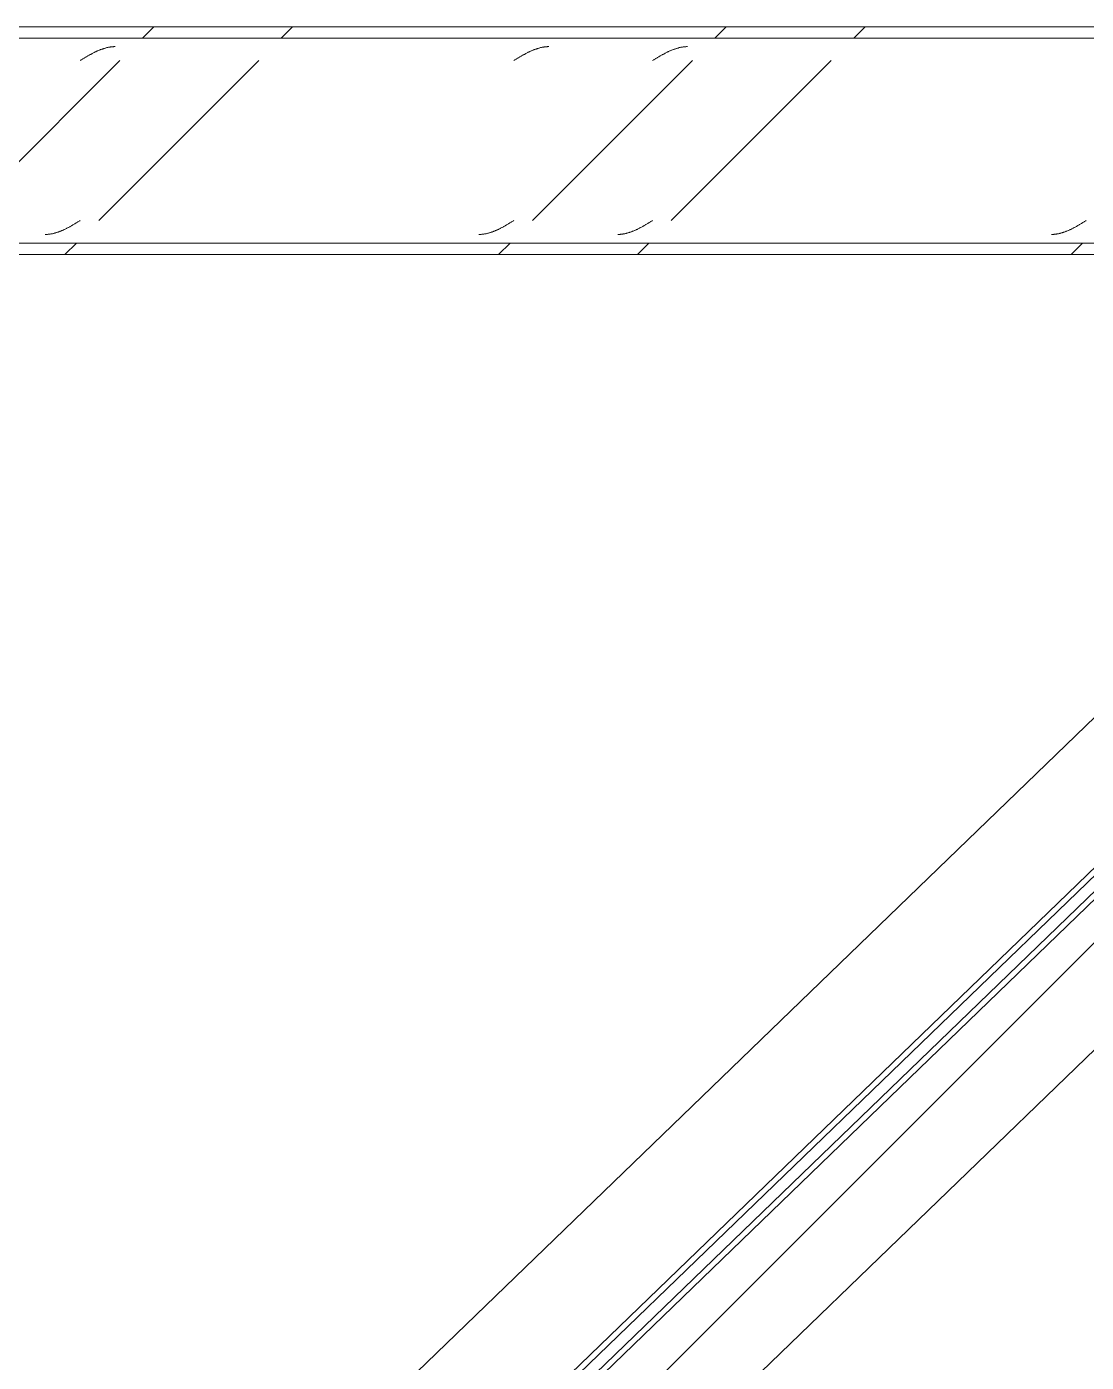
# Model space of a CAD drawing. Header units: centimetres. Extents: x -6741 to 14818, y -293 to 1595.
# Drawn here: x 829 to 922.1, y 620.5 to 737.8 of the extents above; entities that cross this region are included whole.
import ezdxf

# ---------------------------------------------------------------- set-up
doc = ezdxf.new("R2010")
doc.units = ezdxf.units.CM
doc.layers.add('A-CLNG', color=7, linetype='Continuous', lineweight=9)
doc.layers.add('S-BEAM', color=7, linetype='Continuous', lineweight=9)
pattern_1 = [(45, (152.695, 0), (-25.14472, 25.14472), []), (45, (152.695, 38.1), (-25.14472, 25.14472), [])]

# ---------------------------------------------------------------- blocks, each defined once
blk = doc.blocks.new('PQ_RVR_ARQ-01_ZZ_ZZ_MO_T_A_rvt-2-Elevación Eje 7')
at = {"layer": 'A-CLNG', "color": 254, "lineweight": 18, "true_color": 0xe5e5e5}
blk.add_line((-6110.94, 737.79), (-6823.08, 737.79), dxfattribs=at)
blk = doc.blocks.new('FP_17-Elevación Eje 7')
at = {"layer": 'S-BEAM', "color": 9, "true_color": 0xc0c0c0}
for p, q in [((-6621.81, 720.33), (-6621.77, 720.36)), ((-6621.77, 720.36), (-6621.72, 720.39)), ((-6621.72, 720.39), (-6621.67, 720.41)), ((-6621.67, 720.41), (-6621.62, 720.44)), ((-6621.62, 720.44), (-6621.57, 720.47)), ((-6621.57, 720.47), (-6621.52, 720.5)), ((-6621.52, 720.5), (-6621.47, 720.53)), ((-6621.47, 720.53), (-6621.43, 720.56)), ((-6621.43, 720.56), (-6621.38, 720.59)), ((-6621.38, 720.59), (-6621.33, 720.62)), ((-6621.33, 720.62), (-6621.28, 720.65)), ((-6621.28, 720.65), (-6621.23, 720.68)), ((-6621.23, 720.68), (-6621.18, 720.71)), ((-6621.18, 720.71), (-6621.13, 720.74)), ((-6621.13, 720.74), (-6621.09, 720.77)), ((-6583.71, 720.33), (-6583.67, 720.36)), ((-6583.67, 720.36), (-6583.62, 720.39)), ((-6583.62, 720.39), (-6583.57, 720.41)), ((-6583.57, 720.41), (-6583.52, 720.44)), ((-6583.52, 720.44), (-6583.47, 720.47)), ((-6583.47, 720.47), (-6583.42, 720.5)), ((-6583.42, 720.5), (-6583.37, 720.53)), ((-6583.37, 720.53), (-6583.33, 720.56)), ((-6583.33, 720.56), (-6583.28, 720.59)), ((-6583.28, 720.59), (-6583.23, 720.62)), ((-6583.23, 720.62), (-6583.18, 720.65)), ((-6583.18, 720.65), (-6583.13, 720.68)), ((-6583.13, 720.68), (-6583.08, 720.71)), ((-6583.08, 720.71), (-6583.03, 720.74)), ((-6583.03, 720.74), (-6582.99, 720.77)), ((-6571.53, 720.33), (-6571.48, 720.36)), ((-6571.48, 720.36), (-6571.43, 720.39)), ((-6571.43, 720.39), (-6571.38, 720.41)), ((-6571.38, 720.41), (-6571.33, 720.44)), ((-6571.33, 720.44), (-6571.28, 720.47)), ((-6571.28, 720.47), (-6571.23, 720.5)), ((-6571.23, 720.5), (-6571.18, 720.53)), ((-6571.18, 720.53), (-6571.14, 720.56)), ((-6571.14, 720.56), (-6571.09, 720.59)), ((-6571.09, 720.59), (-6571.04, 720.62)), ((-6571.04, 720.62), (-6570.99, 720.65)), ((-6570.99, 720.65), (-6570.94, 720.68)), ((-6570.94, 720.68), (-6570.89, 720.71)), ((-6570.89, 720.71), (-6570.84, 720.74)), ((-6570.84, 720.74), (-6570.8, 720.77)), ((-6533.43, 720.33), (-6533.38, 720.36)), ((-6533.38, 720.36), (-6533.33, 720.39)), ((-6533.33, 720.39), (-6533.28, 720.41)), ((-6533.28, 720.41), (-6533.23, 720.44)), ((-6533.23, 720.44), (-6533.18, 720.47)), ((-6533.18, 720.47), (-6533.13, 720.5)), ((-6533.13, 720.5), (-6533.08, 720.53)), ((-6533.08, 720.53), (-6533.04, 720.56)), ((-6533.04, 720.56), (-6532.99, 720.59)), ((-6532.99, 720.59), (-6532.94, 720.62)), ((-6532.94, 720.62), (-6532.89, 720.65)), ((-6532.89, 720.65), (-6532.84, 720.68)), ((-6532.84, 720.68), (-6532.79, 720.71)), ((-6532.79, 720.71), (-6532.74, 720.74)), ((-6532.74, 720.74), (-6532.7, 720.77)), ((-6624.15, 719.54), (-6624.1, 719.54)), ((-6624.1, 719.54), (-6624.05, 719.55)), ((-6624.05, 719.55), (-6624, 719.55)), ((-6624, 719.55), (-6623.95, 719.55)), ((-6623.95, 719.55), (-6623.9, 719.56)), ((-6623.9, 719.56), (-6623.86, 719.56)), ((-6623.86, 719.56), (-6623.81, 719.57)), ((-6623.81, 719.57), (-6623.76, 719.57)), ((-6623.76, 719.57), (-6623.71, 719.58)), ((-6623.71, 719.58), (-6623.66, 719.59)), ((-6623.66, 719.59), (-6623.61, 719.59)), ((-6623.61, 719.59), (-6623.56, 719.6)), ((-6623.56, 719.6), (-6623.52, 719.61)), ((-6623.52, 719.61), (-6623.47, 719.62)), ((-6623.47, 719.62), (-6623.42, 719.64)), ((-6623.42, 719.64), (-6623.37, 719.65)), ((-6623.37, 719.65), (-6623.32, 719.66)), ((-6623.32, 719.66), (-6623.27, 719.67)), ((-6623.27, 719.67), (-6623.22, 719.69)), ((-6623.22, 719.69), (-6623.18, 719.7)), ((-6623.18, 719.7), (-6623.13, 719.72)), ((-6623.13, 719.72), (-6623.08, 719.73)), ((-6623.08, 719.73), (-6623.03, 719.75)), ((-6623.03, 719.75), (-6622.98, 719.77)), ((-6622.98, 719.77), (-6622.93, 719.78)), ((-6622.93, 719.78), (-6622.88, 719.8)), ((-6622.88, 719.8), (-6622.84, 719.82)), ((-6622.84, 719.82), (-6622.79, 719.84)), ((-6622.79, 719.84), (-6622.74, 719.86)), ((-6622.74, 719.86), (-6622.69, 719.88)), ((-6622.69, 719.88), (-6622.64, 719.9)), ((-6622.64, 719.9), (-6622.59, 719.92)), ((-6622.59, 719.92), (-6622.54, 719.95)), ((-6622.54, 719.95), (-6622.49, 719.97)), ((-6622.49, 719.97), (-6622.45, 719.99)), ((-6622.45, 719.99), (-6622.4, 720.01)), ((-6622.4, 720.01), (-6622.35, 720.04)), ((-6622.35, 720.04), (-6622.3, 720.06)), ((-6622.3, 720.06), (-6622.25, 720.09)), ((-6622.25, 720.09), (-6622.2, 720.11)), ((-6622.2, 720.11), (-6622.15, 720.14)), ((-6622.15, 720.14), (-6622.11, 720.16)), ((-6622.11, 720.16), (-6622.06, 720.19)), ((-6622.06, 720.19), (-6622.01, 720.22)), ((-6622.01, 720.22), (-6621.96, 720.25)), ((-6621.96, 720.25), (-6621.91, 720.27)), ((-6621.91, 720.27), (-6621.86, 720.3)), ((-6621.86, 720.3), (-6621.81, 720.33)), ((-6586.05, 719.54), (-6586, 719.54)), ((-6586, 719.54), (-6585.95, 719.55)), ((-6585.95, 719.55), (-6585.9, 719.55)), ((-6585.9, 719.55), (-6585.85, 719.55)), ((-6585.85, 719.55), (-6585.8, 719.56)), ((-6585.8, 719.56), (-6585.76, 719.56)), ((-6585.76, 719.56), (-6585.71, 719.57)), ((-6585.71, 719.57), (-6585.66, 719.57)), ((-6585.66, 719.57), (-6585.61, 719.58)), ((-6585.61, 719.58), (-6585.56, 719.59)), ((-6585.56, 719.59), (-6585.51, 719.59)), ((-6585.51, 719.59), (-6585.46, 719.6)), ((-6585.46, 719.6), (-6585.42, 719.61)), ((-6585.42, 719.61), (-6585.37, 719.62)), ((-6585.37, 719.62), (-6585.32, 719.64)), ((-6585.32, 719.64), (-6585.27, 719.65)), ((-6585.27, 719.65), (-6585.22, 719.66)), ((-6585.22, 719.66), (-6585.17, 719.67)), ((-6585.17, 719.67), (-6585.12, 719.69)), ((-6585.12, 719.69), (-6585.08, 719.7)), ((-6585.08, 719.7), (-6585.03, 719.72)), ((-6585.03, 719.72), (-6584.98, 719.73)), ((-6584.98, 719.73), (-6584.93, 719.75)), ((-6584.93, 719.75), (-6584.88, 719.77)), ((-6584.88, 719.77), (-6584.83, 719.78)), ((-6584.83, 719.78), (-6584.78, 719.8)), ((-6584.78, 719.8), (-6584.74, 719.82)), ((-6584.74, 719.82), (-6584.69, 719.84)), ((-6584.69, 719.84), (-6584.64, 719.86)), ((-6584.64, 719.86), (-6584.59, 719.88)), ((-6584.59, 719.88), (-6584.54, 719.9)), ((-6584.54, 719.9), (-6584.49, 719.92)), ((-6584.49, 719.92), (-6584.44, 719.95)), ((-6584.44, 719.95), (-6584.39, 719.97)), ((-6584.39, 719.97), (-6584.35, 719.99)), ((-6584.35, 719.99), (-6584.3, 720.01)), ((-6584.3, 720.01), (-6584.25, 720.04)), ((-6584.25, 720.04), (-6584.2, 720.06)), ((-6584.2, 720.06), (-6584.15, 720.09)), ((-6584.15, 720.09), (-6584.1, 720.11)), ((-6584.1, 720.11), (-6584.05, 720.14)), ((-6584.05, 720.14), (-6584.01, 720.16)), ((-6584.01, 720.16), (-6583.96, 720.19)), ((-6583.96, 720.19), (-6583.91, 720.22)), ((-6583.91, 720.22), (-6583.86, 720.25)), ((-6583.86, 720.25), (-6583.81, 720.27)), ((-6583.81, 720.27), (-6583.76, 720.3)), ((-6583.76, 720.3), (-6583.71, 720.33)), ((-6573.86, 719.54), (-6573.81, 719.54)), ((-6573.81, 719.54), (-6573.76, 719.55)), ((-6573.76, 719.55), (-6573.71, 719.55)), ((-6573.71, 719.55), (-6573.66, 719.55)), ((-6573.66, 719.55), (-6573.61, 719.56)), ((-6573.61, 719.56), (-6573.57, 719.56)), ((-6573.57, 719.56), (-6573.52, 719.57)), ((-6573.52, 719.57), (-6573.47, 719.57)), ((-6573.47, 719.57), (-6573.42, 719.58)), ((-6573.42, 719.58), (-6573.37, 719.59)), ((-6573.37, 719.59), (-6573.32, 719.59)), ((-6573.32, 719.59), (-6573.27, 719.6)), ((-6573.27, 719.6), (-6573.23, 719.61)), ((-6573.23, 719.61), (-6573.18, 719.62)), ((-6573.18, 719.62), (-6573.13, 719.64)), ((-6573.13, 719.64), (-6573.08, 719.65)), ((-6573.08, 719.65), (-6573.03, 719.66)), ((-6573.03, 719.66), (-6572.98, 719.67)), ((-6572.98, 719.67), (-6572.93, 719.69)), ((-6572.93, 719.69), (-6572.89, 719.7)), ((-6572.89, 719.7), (-6572.84, 719.72)), ((-6572.84, 719.72), (-6572.79, 719.73)), ((-6572.79, 719.73), (-6572.74, 719.75)), ((-6572.74, 719.75), (-6572.69, 719.77)), ((-6572.69, 719.77), (-6572.64, 719.78)), ((-6572.64, 719.78), (-6572.59, 719.8)), ((-6572.59, 719.8), (-6572.55, 719.82)), ((-6572.55, 719.82), (-6572.5, 719.84)), ((-6572.5, 719.84), (-6572.45, 719.86)), ((-6572.45, 719.86), (-6572.4, 719.88)), ((-6572.4, 719.88), (-6572.35, 719.9)), ((-6572.35, 719.9), (-6572.3, 719.92)), ((-6572.3, 719.92), (-6572.25, 719.95)), ((-6572.25, 719.95), (-6572.21, 719.97)), ((-6572.21, 719.97), (-6572.16, 719.99)), ((-6572.16, 719.99), (-6572.11, 720.01)), ((-6572.11, 720.01), (-6572.06, 720.04)), ((-6572.06, 720.04), (-6572.01, 720.06)), ((-6572.01, 720.06), (-6571.96, 720.09)), ((-6571.96, 720.09), (-6571.91, 720.11)), ((-6571.91, 720.11), (-6571.87, 720.14)), ((-6571.87, 720.14), (-6571.82, 720.16)), ((-6571.82, 720.16), (-6571.77, 720.19)), ((-6571.77, 720.19), (-6571.72, 720.22)), ((-6571.72, 720.22), (-6571.67, 720.25)), ((-6571.67, 720.25), (-6571.62, 720.27)), ((-6571.62, 720.27), (-6571.57, 720.3)), ((-6571.57, 720.3), (-6571.53, 720.33)), ((-6535.76, 719.54), (-6535.71, 719.54)), ((-6535.71, 719.54), (-6535.66, 719.55)), ((-6535.66, 719.55), (-6535.61, 719.55)), ((-6535.61, 719.55), (-6535.56, 719.55)), ((-6535.56, 719.55), (-6535.51, 719.56)), ((-6535.51, 719.56), (-6535.47, 719.56)), ((-6535.47, 719.56), (-6535.42, 719.57)), ((-6535.42, 719.57), (-6535.37, 719.57)), ((-6535.37, 719.57), (-6535.32, 719.58)), ((-6535.32, 719.58), (-6535.27, 719.59)), ((-6535.27, 719.59), (-6535.22, 719.59)), ((-6535.22, 719.59), (-6535.17, 719.6)), ((-6535.17, 719.6), (-6535.13, 719.61)), ((-6535.13, 719.61), (-6535.08, 719.62)), ((-6535.08, 719.62), (-6535.03, 719.64)), ((-6535.03, 719.64), (-6534.98, 719.65)), ((-6534.98, 719.65), (-6534.93, 719.66)), ((-6534.93, 719.66), (-6534.88, 719.67)), ((-6534.88, 719.67), (-6534.83, 719.69)), ((-6534.83, 719.69), (-6534.79, 719.7)), ((-6534.79, 719.7), (-6534.74, 719.72)), ((-6534.74, 719.72), (-6534.69, 719.73)), ((-6534.69, 719.73), (-6534.64, 719.75)), ((-6534.64, 719.75), (-6534.59, 719.77)), ((-6534.59, 719.77), (-6534.54, 719.78)), ((-6534.54, 719.78), (-6534.49, 719.8)), ((-6534.49, 719.8), (-6534.45, 719.82)), ((-6534.45, 719.82), (-6534.4, 719.84)), ((-6534.4, 719.84), (-6534.35, 719.86)), ((-6534.35, 719.86), (-6534.3, 719.88)), ((-6534.3, 719.88), (-6534.25, 719.9)), ((-6534.25, 719.9), (-6534.2, 719.92)), ((-6534.2, 719.92), (-6534.15, 719.95)), ((-6534.15, 719.95), (-6534.11, 719.97)), ((-6534.11, 719.97), (-6534.06, 719.99)), ((-6534.06, 719.99), (-6534.01, 720.01)), ((-6534.01, 720.01), (-6533.96, 720.04)), ((-6533.96, 720.04), (-6533.91, 720.06)), ((-6533.91, 720.06), (-6533.86, 720.09)), ((-6533.86, 720.09), (-6533.81, 720.11)), ((-6533.81, 720.11), (-6533.77, 720.14)), ((-6533.77, 720.14), (-6533.72, 720.16)), ((-6533.72, 720.16), (-6533.67, 720.19)), ((-6533.67, 720.19), (-6533.62, 720.22)), ((-6533.62, 720.22), (-6533.57, 720.25)), ((-6533.57, 720.25), (-6533.52, 720.27)), ((-6533.52, 720.27), (-6533.47, 720.3)), ((-6533.47, 720.3), (-6533.43, 720.33))]:
    blk.add_line(p, q, dxfattribs=at)
blk = doc.blocks.new('FP_18-Elevación Eje 7')
at = {"layer": 'S-BEAM', "color": 9, "true_color": 0xc0c0c0}
for p, q in [((-6619.72, 735.59), (-6619.68, 735.61)), ((-6619.68, 735.61), (-6619.63, 735.64)), ((-6619.63, 735.64), (-6619.58, 735.66)), ((-6619.58, 735.66), (-6619.53, 735.68)), ((-6619.53, 735.68), (-6619.48, 735.7)), ((-6619.48, 735.7), (-6619.43, 735.72)), ((-6619.43, 735.72), (-6619.38, 735.74)), ((-6619.38, 735.74), (-6619.34, 735.76)), ((-6619.34, 735.76), (-6619.29, 735.78)), ((-6619.29, 735.78), (-6619.24, 735.8)), ((-6619.24, 735.8), (-6619.19, 735.81)), ((-6619.19, 735.81), (-6619.14, 735.83)), ((-6619.14, 735.83), (-6619.09, 735.85)), ((-6619.09, 735.85), (-6619.04, 735.86)), ((-6619.04, 735.86), (-6619, 735.88)), ((-6619, 735.88), (-6618.95, 735.89)), ((-6618.95, 735.89), (-6618.9, 735.91)), ((-6618.9, 735.91), (-6618.85, 735.92)), ((-6618.85, 735.92), (-6618.8, 735.93)), ((-6618.8, 735.93), (-6618.75, 735.95)), ((-6618.75, 735.95), (-6618.7, 735.96)), ((-6618.7, 735.96), (-6618.66, 735.97)), ((-6618.66, 735.97), (-6618.61, 735.98)), ((-6618.61, 735.98), (-6618.56, 735.99)), ((-6618.56, 735.99), (-6618.51, 735.99)), ((-6618.51, 735.99), (-6618.46, 736)), ((-6618.46, 736), (-6618.41, 736.01)), ((-6618.41, 736.01), (-6618.36, 736.02)), ((-6618.36, 736.02), (-6618.32, 736.02)), ((-6618.32, 736.02), (-6618.27, 736.03)), ((-6618.27, 736.03), (-6618.22, 736.03)), ((-6618.22, 736.03), (-6618.17, 736.03)), ((-6618.17, 736.03), (-6618.12, 736.04)), ((-6618.12, 736.04), (-6618.07, 736.04)), ((-6618.07, 736.04), (-6618.02, 736.04)), ((-6581.62, 735.59), (-6581.58, 735.61)), ((-6581.58, 735.61), (-6581.53, 735.64)), ((-6581.53, 735.64), (-6581.48, 735.66)), ((-6581.48, 735.66), (-6581.43, 735.68)), ((-6581.43, 735.68), (-6581.38, 735.7)), ((-6581.38, 735.7), (-6581.33, 735.72)), ((-6581.33, 735.72), (-6581.28, 735.74)), ((-6581.28, 735.74), (-6581.24, 735.76)), ((-6581.24, 735.76), (-6581.19, 735.78)), ((-6581.19, 735.78), (-6581.14, 735.8)), ((-6581.14, 735.8), (-6581.09, 735.81)), ((-6581.09, 735.81), (-6581.04, 735.83)), ((-6581.04, 735.83), (-6580.99, 735.85)), ((-6580.99, 735.85), (-6580.94, 735.86)), ((-6580.94, 735.86), (-6580.9, 735.88)), ((-6580.9, 735.88), (-6580.85, 735.89)), ((-6580.85, 735.89), (-6580.8, 735.91)), ((-6580.8, 735.91), (-6580.75, 735.92)), ((-6580.75, 735.92), (-6580.7, 735.93)), ((-6580.7, 735.93), (-6580.65, 735.95)), ((-6580.65, 735.95), (-6580.6, 735.96)), ((-6580.6, 735.96), (-6580.56, 735.97)), ((-6580.56, 735.97), (-6580.51, 735.98)), ((-6580.51, 735.98), (-6580.46, 735.99)), ((-6580.46, 735.99), (-6580.41, 735.99)), ((-6580.41, 735.99), (-6580.36, 736)), ((-6580.36, 736), (-6580.31, 736.01)), ((-6580.31, 736.01), (-6580.26, 736.02)), ((-6580.26, 736.02), (-6580.22, 736.02)), ((-6580.22, 736.02), (-6580.17, 736.03)), ((-6580.17, 736.03), (-6580.12, 736.03)), ((-6580.12, 736.03), (-6580.07, 736.03)), ((-6580.07, 736.03), (-6580.02, 736.04)), ((-6580.02, 736.04), (-6579.97, 736.04)), ((-6579.97, 736.04), (-6579.92, 736.04)), ((-6569.44, 735.59), (-6569.39, 735.61)), ((-6569.39, 735.61), (-6569.34, 735.64)), ((-6569.34, 735.64), (-6569.29, 735.66)), ((-6569.29, 735.66), (-6569.24, 735.68)), ((-6569.24, 735.68), (-6569.19, 735.7)), ((-6569.19, 735.7), (-6569.14, 735.72)), ((-6569.14, 735.72), (-6569.1, 735.74)), ((-6569.1, 735.74), (-6569.05, 735.76)), ((-6569.05, 735.76), (-6569, 735.78)), ((-6569, 735.78), (-6568.95, 735.8)), ((-6568.95, 735.8), (-6568.9, 735.81)), ((-6568.9, 735.81), (-6568.85, 735.83)), ((-6568.85, 735.83), (-6568.8, 735.85)), ((-6568.8, 735.85), (-6568.76, 735.86)), ((-6568.76, 735.86), (-6568.71, 735.88)), ((-6568.71, 735.88), (-6568.66, 735.89)), ((-6568.66, 735.89), (-6568.61, 735.91)), ((-6568.61, 735.91), (-6568.56, 735.92)), ((-6568.56, 735.92), (-6568.51, 735.93)), ((-6568.51, 735.93), (-6568.46, 735.95)), ((-6568.46, 735.95), (-6568.41, 735.96)), ((-6568.41, 735.96), (-6568.37, 735.97)), ((-6568.37, 735.97), (-6568.32, 735.98)), ((-6568.32, 735.98), (-6568.27, 735.99)), ((-6568.27, 735.99), (-6568.22, 735.99)), ((-6568.22, 735.99), (-6568.17, 736)), ((-6568.17, 736), (-6568.12, 736.01)), ((-6568.12, 736.01), (-6568.07, 736.02)), ((-6568.07, 736.02), (-6568.03, 736.02)), ((-6568.03, 736.02), (-6567.98, 736.03)), ((-6567.98, 736.03), (-6567.93, 736.03)), ((-6567.93, 736.03), (-6567.88, 736.03)), ((-6567.88, 736.03), (-6567.83, 736.04)), ((-6567.83, 736.04), (-6567.78, 736.04)), ((-6567.78, 736.04), (-6567.73, 736.04)), ((-6621.09, 734.81), (-6621.04, 734.84)), ((-6621.04, 734.84), (-6620.99, 734.87)), ((-6620.99, 734.87), (-6620.94, 734.9)), ((-6620.94, 734.9), (-6620.89, 734.93)), ((-6620.89, 734.93), (-6620.84, 734.96)), ((-6620.84, 734.96), (-6620.79, 734.99)), ((-6620.79, 734.99), (-6620.75, 735.02)), ((-6620.75, 735.02), (-6620.7, 735.05)), ((-6620.7, 735.05), (-6620.65, 735.08)), ((-6620.65, 735.08), (-6620.6, 735.11)), ((-6620.6, 735.11), (-6620.55, 735.14)), ((-6620.55, 735.14), (-6620.5, 735.17)), ((-6620.5, 735.17), (-6620.45, 735.2)), ((-6620.45, 735.2), (-6620.41, 735.22)), ((-6620.41, 735.22), (-6620.36, 735.25)), ((-6620.36, 735.25), (-6620.31, 735.28)), ((-6620.31, 735.28), (-6620.26, 735.31)), ((-6620.26, 735.31), (-6620.21, 735.34)), ((-6620.21, 735.34), (-6620.16, 735.36)), ((-6620.16, 735.36), (-6620.11, 735.39)), ((-6620.11, 735.39), (-6620.06, 735.42)), ((-6620.06, 735.42), (-6620.02, 735.44)), ((-6620.02, 735.44), (-6619.97, 735.47)), ((-6619.97, 735.47), (-6619.92, 735.49)), ((-6619.92, 735.49), (-6619.87, 735.52)), ((-6619.87, 735.52), (-6619.82, 735.54)), ((-6619.82, 735.54), (-6619.77, 735.57)), ((-6619.77, 735.57), (-6619.72, 735.59)), ((-6582.99, 734.81), (-6582.94, 734.84)), ((-6582.94, 734.84), (-6582.89, 734.87)), ((-6582.89, 734.87), (-6582.84, 734.9)), ((-6582.84, 734.9), (-6582.79, 734.93)), ((-6582.79, 734.93), (-6582.74, 734.96)), ((-6582.74, 734.96), (-6582.69, 734.99)), ((-6582.69, 734.99), (-6582.65, 735.02)), ((-6582.65, 735.02), (-6582.6, 735.05)), ((-6582.6, 735.05), (-6582.55, 735.08)), ((-6582.55, 735.08), (-6582.5, 735.11)), ((-6582.5, 735.11), (-6582.45, 735.14)), ((-6582.45, 735.14), (-6582.4, 735.17)), ((-6582.4, 735.17), (-6582.35, 735.2)), ((-6582.35, 735.2), (-6582.31, 735.22)), ((-6582.31, 735.22), (-6582.26, 735.25)), ((-6582.26, 735.25), (-6582.21, 735.28)), ((-6582.21, 735.28), (-6582.16, 735.31)), ((-6582.16, 735.31), (-6582.11, 735.34)), ((-6582.11, 735.34), (-6582.06, 735.36)), ((-6582.06, 735.36), (-6582.01, 735.39)), ((-6582.01, 735.39), (-6581.96, 735.42)), ((-6581.96, 735.42), (-6581.92, 735.44)), ((-6581.92, 735.44), (-6581.87, 735.47)), ((-6581.87, 735.47), (-6581.82, 735.49)), ((-6581.82, 735.49), (-6581.77, 735.52)), ((-6581.77, 735.52), (-6581.72, 735.54)), ((-6581.72, 735.54), (-6581.67, 735.57)), ((-6581.67, 735.57), (-6581.62, 735.59)), ((-6570.8, 734.81), (-6570.75, 734.84)), ((-6570.75, 734.84), (-6570.7, 734.87)), ((-6570.7, 734.87), (-6570.65, 734.9)), ((-6570.65, 734.9), (-6570.6, 734.93)), ((-6570.6, 734.93), (-6570.55, 734.96)), ((-6570.55, 734.96), (-6570.5, 734.99)), ((-6570.5, 734.99), (-6570.46, 735.02)), ((-6570.46, 735.02), (-6570.41, 735.05)), ((-6570.41, 735.05), (-6570.36, 735.08)), ((-6570.36, 735.08), (-6570.31, 735.11)), ((-6570.31, 735.11), (-6570.26, 735.14)), ((-6570.26, 735.14), (-6570.21, 735.17)), ((-6570.21, 735.17), (-6570.16, 735.2)), ((-6570.16, 735.2), (-6570.12, 735.22)), ((-6570.12, 735.22), (-6570.07, 735.25)), ((-6570.07, 735.25), (-6570.02, 735.28)), ((-6570.02, 735.28), (-6569.97, 735.31)), ((-6569.97, 735.31), (-6569.92, 735.34)), ((-6569.92, 735.34), (-6569.87, 735.36)), ((-6569.87, 735.36), (-6569.82, 735.39)), ((-6569.82, 735.39), (-6569.78, 735.42)), ((-6569.78, 735.42), (-6569.73, 735.44)), ((-6569.73, 735.44), (-6569.68, 735.47)), ((-6569.68, 735.47), (-6569.63, 735.49)), ((-6569.63, 735.49), (-6569.58, 735.52)), ((-6569.58, 735.52), (-6569.53, 735.54)), ((-6569.53, 735.54), (-6569.48, 735.57)), ((-6569.48, 735.57), (-6569.44, 735.59))]:
    blk.add_line(p, q, dxfattribs=at)
blk = doc.blocks.new('M_W Shapes - 150 x 200-V16-Elevación Eje 7')
at = {"layer": 'S-BEAM', "true_color": 0xc0c0c0}
h = blk.add_hatch(dxfattribs=at)
h.set_pattern_fill('FP_14', color=9, style=0, pattern_type=2)
h.set_pattern_definition(pattern_1)
h.paths.add_polyline_path([(-6755.03, 736.79), (-6460.45, 736.79), (-6460.45, 737.79), (-6793.93, 737.79), (-6793.93, 736.79), (-6777.76, 736.79)])
h = blk.add_hatch(dxfattribs=at)
h.set_pattern_fill('FP_14', color=9, style=0, pattern_type=2)
h.set_pattern_definition(pattern_1)
h.paths.add_polyline_path([(-6482.26, 720.77), (-6460.45, 720.77), (-6460.45, 734.81), (-6793.93, 734.81), (-6793.93, 720.77), (-6573.18, 720.77)])
h = blk.add_hatch(dxfattribs=at)
h.set_pattern_fill('FP_14', color=9, style=0, pattern_type=2)
h.set_pattern_definition(pattern_1)
h.paths.add_polyline_path([(-6755.03, 717.79), (-6460.45, 717.79), (-6460.45, 718.79), (-6793.93, 718.79), (-6793.93, 717.79), (-6777.76, 717.79)])
at = {"layer": 'S-BEAM'}
for p, q in [((-6460.45, 737.79), (-6793.93, 737.79)), ((-6460.45, 736.79), (-6793.93, 736.79)), ((-6793.93, 718.79), (-6460.45, 718.79)), ((-6460.45, 717.79), (-6793.93, 717.79))]:
    blk.add_line(p, q, dxfattribs=at)
for name in ['FP_18-Elevación Eje 7', 'FP_17-Elevación Eje 7']:
    blk.add_blockref(name, (0, 0), dxfattribs=at)
blk = doc.blocks.new('RVR_Tensor angular doble L - d_10 mm-1745369-Elevación Eje 7')
at = {"layer": 'S-BEAM', "true_color": 0xc0c0c0}
h = blk.add_hatch(dxfattribs=at)
h.set_pattern_fill('FP_14', color=9, style=0, pattern_type=2)
h.set_pattern_definition(pattern_1)
h.paths.add_polyline_path([(-6777.12, 411.2), (-6625.96, 557.17), (-6632.8, 563.77), (-6783.72, 418.03)])
h.paths.add_polyline_path([(-6625.6, 557.51), (-6624.89, 558.21), (-6631.72, 564.81), (-6632.44, 564.12)])
h.paths.add_polyline_path([(-6617.69, 565.16), (-6460.44, 717.01), (-6460.45, 717.79), (-6473.31, 717.79), (-6624.53, 571.76)])
at = {"layer": 'S-BEAM', "lineweight": 35}
for p, q in [((-6476.19, 717.79), (-6785.1, 419.48)), ((-6784.75, 419.12), (-6475.47, 717.79)), ((-6474.03, 717.79), (-6784.07, 418.39)), ((-6783.72, 418.03), (-6473.31, 717.79))]:
    blk.add_line(p, q, dxfattribs=at)
at = {"layer": 'S-BEAM'}
for p, q in [((-6639.64, 573.15), (-6489.86, 717.79)), ((-6617.69, 565.16), (-6460.44, 717.01))]:
    blk.add_line(p, q, dxfattribs=at)

msp = doc.modelspace()

# ---------------------------------------------------------------- block references
at = {"lineweight": 5}
msp.add_blockref('PQ_RVR_ARQ-01_ZZ_ZZ_MO_T_A_rvt-2-Elevación Eje 7', (7454.807, 0), dxfattribs=at)
at = {"layer": 'S-BEAM'}
for name in ['RVR_Tensor angular doble L - d_10 mm-1745369-Elevación Eje 7', 'M_W Shapes - 150 x 200-V16-Elevación Eje 7']:
    msp.add_blockref(name, (7454.807, 0), dxfattribs=at)

doc.saveas('drawing.dxf')
